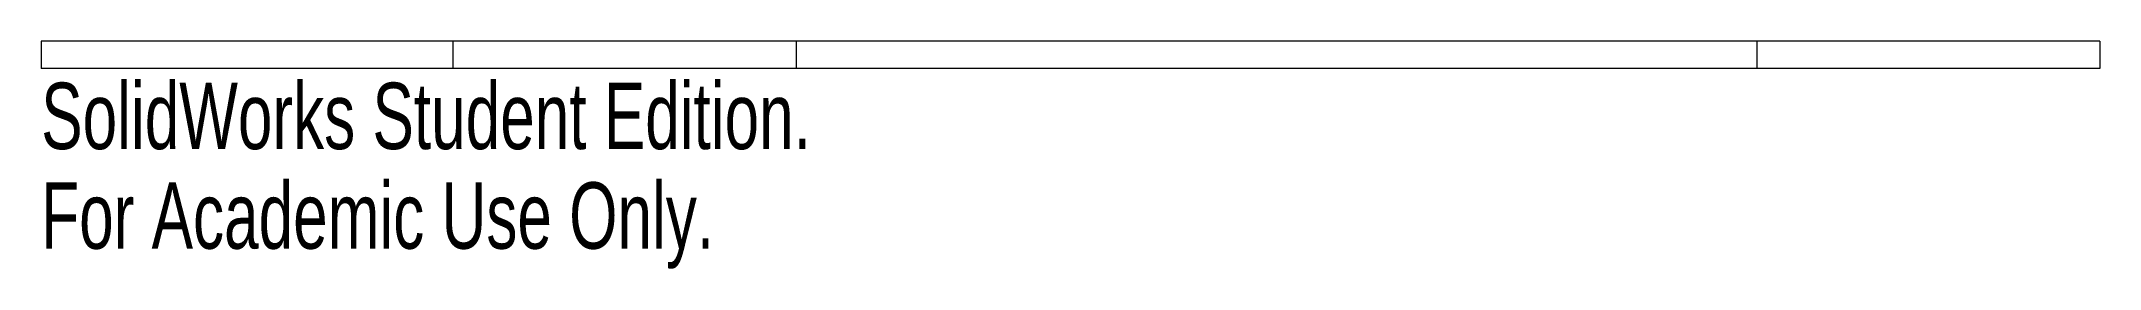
# Paper-space layout '_Left' of a CAD drawing. Header units: millimetres. Extents: x -240 to -90, y -13 to 4.
import ezdxf

# ---------------------------------------------------------------- set-up
doc = ezdxf.new("R2010")
doc.units = ezdxf.units.MM
doc.styles.add('SLDTEXTSTYLE0', font='TXT', dxfattribs={"width": 0.7})

psp = doc.layouts.new('_Left')

# ---------------------------------------------------------------- linework, layer by layer
at = {"color": 7, "linetype": 'Continuous', "lineweight": 15}
for p, q in [((-90.11, 3.59), (-240.11, 3.59)), ((-240.11, 3.59), (-240.11, 1.59)), ((-210.11, 3.59), (-210.11, 1.59)), ((-185.11, 3.59), (-185.11, 1.59)), ((-115.11, 3.59), (-115.11, 1.59)), ((-90.11, 3.59), (-90.11, 1.59)), ((-90.11, 1.59), (-240.11, 1.59))]:
    psp.add_line(p, q, dxfattribs=at)

# ---------------------------------------------------------------- texts
at = {"color": 7, "linetype": 'Continuous', "char_height": 4.8336, "attachment_point": 1, "style": 'SLDTEXTSTYLE0'}
for s, insert in [('SolidWorks Student Edition.', (-240.11, 0.57)), ('For Academic Use Only.', (-240.11, -6.68))]:
    psp.add_mtext(s, dxfattribs=dict(at, insert=insert))

doc.saveas('drawing.dxf')
